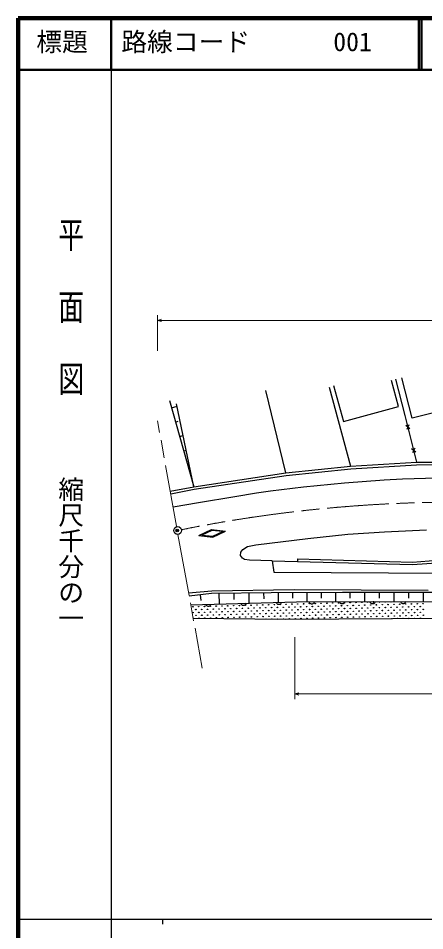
# Model space of a CAD drawing. Units: millimetres, scale not verified. Extents: x 40000 to 680000, y 20000 to 380000.
# Drawn here: x 40000 to 118895, y 202750 to 380000 of the extents above; entities that cross this region are included whole.
import ezdxf
from ezdxf.enums import TextEntityAlignment as Align

# ---------------------------------------------------------------- set-up
doc = ezdxf.new("R2010")
doc.units = ezdxf.units.MM
doc.header["$LTSCALE"] = 1000
doc.header["$PDMODE"] = 32
doc.header["$PDSIZE"] = 500
doc.linetypes.add('CHAIN', pattern=[18.5, 12, -1.5, 3.5, -1.5])
for name, color, linetype, lineweight in [('M-BGD', 7, 'Continuous', 25), ('M-BMK', 2, 'CHAIN', 13), ('M-BMK-SRVR', 3, 'Continuous', 25), ('M-STR-HTXT', 7, 'Continuous', 13), ('M-TTL', 2, 'Continuous', 140), ('M-TTL-BAND', 7, 'Continuous', 25), ('M-TTL-LINE', 7, 'Continuous', 50), ('M-TTL-TXT', 7, 'Continuous', 13)]:
    doc.layers.add(name, color=color, linetype=linetype, lineweight=lineweight)
doc.layers.add('M-OTRS', color=6, linetype='Continuous')
doc.styles.add('@ＭＳ ゴシック', font='')
doc.styles.add('ＭＳ ゴシック', font='')
doc.styles.get('@ＭＳ ゴシック').set_extended_font_data('@MS Gothic')
doc.styles.get('ＭＳ ゴシック').set_extended_font_data('MS Gothic')

# ---------------------------------------------------------------- blocks, each defined once
blk = doc.blocks.new('BUHIN1')
at = {"color": 6, "linetype": 'Continuous', "lineweight": 25}
for radius in [50, 43.8, 37.5, 31.2, 25, 18.8, 12.5, 6.2]:
    blk.add_circle((0, 0), radius, dxfattribs=at)

msp = doc.modelspace()

# ---------------------------------------------------------------- linework, layer by layer
at = {"layer": 'M-BGD'}
for p, q in [((101198, 308652), (103110, 301642)), ((113812, 304561), (112426, 309640)), ((113215, 309913), (115055, 302846)), ((116458, 302314), (114455, 310158)), ((91922, 291704), (88067, 307686)), ((100313, 308316), (104483, 292971)), ((69336, 305750), (74072, 289004)), ((74072, 289004), (70740, 305121)), ((69731, 304355), (70834, 304667)), ((103110, 301642), (113812, 304561)), ((122411, 303834), (116458, 302314)), ((70520, 301564), (71062, 301717)), ((115055, 302846), (117304, 293742)), ((116026, 300259), (115209, 300881)), ((115834, 301036), (115400, 300105)), ((71309, 298773), (72011, 298971)), ((72099, 295982), (72399, 296067)), ((117150, 295707), (116333, 296329)), ((116958, 296484), (116525, 295553)), ((72888, 293191), (73189, 293276)), ((91922, 291704), (104483, 292971)), ((91984, 291208), (104523, 292473)), ((104483, 292971), (117304, 293742)), ((104523, 292473), (117321, 293243)), ((117304, 293742), (130582, 293853)), ((117321, 293243), (130586, 293353)), ((74072, 289004), (91922, 291704)), ((74156, 288511), (91984, 291208)), ((114582, 290547), (121303, 290712)), ((69501, 288133), (74072, 289004)), ((73677, 290400), (73737, 290417)), ((88963, 288178), (95354, 289004)), ((95354, 289004), (103343, 289776)), ((103343, 289776), (111001, 290327)), ((111001, 290327), (114582, 290547)), ((69594, 287642), (74156, 288511)), ((82021, 287076), (86264, 287792)), ((86264, 287792), (88963, 288178)), ((70045, 285119), (74969, 285919)), ((74969, 285919), (82021, 287076)), ((75067, 279525), (77523, 280678)), ((77549, 280524), (75613, 279616)), ((77523, 280678), (80254, 280396)), ((79701, 280303), (77549, 280524)), ((77741, 279382), (79701, 280303)), ((77766, 279229), (80254, 280396)), ((103960, 279753), (111107, 280241)), ((111107, 280241), (119262, 280620)), ((75067, 279525), (77766, 279229)), ((75613, 279616), (77741, 279382)), ((86090, 277702), (96218, 278941)), ((96218, 278941), (103960, 279753)), ((116528, 274361), (170051, 278347)), ((83185, 276260), (83562, 276815)), ((83562, 276815), (84493, 277369)), ((84493, 277369), (86090, 277702)), ((116540, 273861), (170047, 277846)), ((83162, 275617), (83185, 276260)), ((83539, 275129), (83162, 275617)), ((83894, 274863), (83539, 275129)), ((84914, 274708), (83894, 274863)), ((94227, 274993), (94218, 274493)), ((94227, 274993), (116528, 274361)), ((89305, 274619), (84914, 274708)), ((89305, 274619), (94213, 274493)), ((89305, 274619), (89623, 272386)), ((94213, 274493), (116540, 273861)), ((89623, 272386), (130434, 272171)), ((73056, 268386), (77597, 268788)), ((77498, 268235), (73175, 267729)), ((75336, 267982), (75467, 266871)), ((89066, 268393), (77498, 268235)), ((77597, 268788), (93548, 269025)), ((78944, 268255), (78971, 266220)), ((81836, 268295), (81852, 267096)), ((84728, 268334), (84755, 266373)), ((87620, 268374), (87636, 267219)), ((102959, 268472), (89066, 268393)), ((90456, 268401), (90466, 266523)), ((93234, 268417), (93240, 267325)), ((93548, 269025), (119584, 268907)), ((96013, 268433), (96023, 266622)), ((98791, 268449), (98798, 267357)), ((101570, 268464), (101580, 266638)), ((122854, 268433), (102959, 268472)), ((104380, 268469), (104378, 267375)), ((107222, 268464), (107219, 266654)), ((110064, 268458), (110062, 267380)), ((112906, 268453), (112903, 266670)), ((115749, 268447), (115746, 267385)), ((118591, 268441), (118587, 266686)), ((73476, 266076), (94002, 266616)), ((76438, 266039), (76397, 266153)), ((76500, 265943), (76438, 266039)), ((76601, 265835), (76500, 265943)), ((77303, 265964), (77210, 265851)), ((77360, 266063), (77303, 265964)), ((77397, 266179), (77360, 266063)), ((83280, 266219), (83239, 266333)), ((83342, 266123), (83280, 266219)), ((83443, 266016), (83342, 266123)), ((83554, 265959), (83443, 266016)), ((83673, 265927), (83554, 265959)), ((83828, 265931), (83673, 265927)), ((83944, 265969), (83828, 265931)), ((84052, 266032), (83944, 265969)), ((84144, 266144), (84052, 266032)), ((84202, 266243), (84144, 266144)), ((84239, 266359), (84202, 266243)), ((90122, 266399), (90081, 266513)), ((90184, 266303), (90122, 266399)), ((90285, 266196), (90184, 266303)), ((90396, 266139), (90285, 266196)), ((90515, 266107), (90396, 266139)), ((90669, 266111), (90515, 266107)), ((90786, 266149), (90669, 266111)), ((90894, 266212), (90786, 266149)), ((90986, 266324), (90894, 266212)), ((91044, 266423), (90986, 266324)), ((91081, 266540), (91044, 266423)), ((94002, 266616), (206410, 266932)), ((96498, 266509), (96460, 266623)), ((96558, 266411), (96498, 266509)), ((96656, 266301), (96558, 266411)), ((96766, 266242), (96656, 266301)), ((96884, 266207), (96766, 266242)), ((97039, 266208), (96884, 266207)), ((97156, 266243), (97039, 266208)), ((97266, 266303), (97156, 266243)), ((97361, 266413), (97266, 266303)), ((97420, 266511), (97361, 266413)), ((97460, 266626), (97420, 266511)), ((102414, 266525), (102376, 266640)), ((102474, 266428), (102414, 266525)), ((102572, 266318), (102474, 266428)), ((102682, 266258), (102572, 266318)), ((102800, 266224), (102682, 266258)), ((102955, 266224), (102800, 266224)), ((103072, 266259), (102955, 266224)), ((103182, 266320), (103072, 266259)), ((103277, 266430), (103182, 266320)), ((103337, 266528), (103277, 266430)), ((103376, 266643), (103337, 266528)), ((108330, 266542), (108293, 266657)), ((108391, 266444), (108330, 266542)), ((108488, 266335), (108391, 266444)), ((108599, 266275), (108488, 266335)), ((108716, 266240), (108599, 266275)), ((108871, 266241), (108716, 266240)), ((108989, 266276), (108871, 266241)), ((109098, 266336), (108989, 266276)), ((109193, 266447), (109098, 266336)), ((109253, 266544), (109193, 266447)), ((109293, 266659), (109253, 266544)), ((114247, 266558), (114209, 266673)), ((114307, 266461), (114247, 266558)), ((114405, 266351), (114307, 266461)), ((114515, 266292), (114405, 266351)), ((114632, 266257), (114515, 266292)), ((114787, 266257), (114632, 266257)), ((114905, 266293), (114787, 266257)), ((115015, 266353), (114905, 266293)), ((115109, 266463), (115015, 266353)), ((115169, 266561), (115109, 266463)), ((115209, 266676), (115169, 266561)), ((76712, 265778), (76601, 265835)), ((76831, 265746), (76712, 265778)), ((76986, 265750), (76831, 265746)), ((77102, 265788), (76986, 265750)), ((77210, 265851), (77102, 265788)), ((91884, 263221), (73964, 263394)), ((130399, 263458), (91884, 263221))]:
    msp.add_line(p, q, dxfattribs=at)
for centre in [(79541, 265835), (80672, 265865), (81803, 265895), (82934, 265925), (84065, 265954), (85196, 265984), (86327, 266014), (87458, 266044), (88589, 266074), (89720, 266104), (90851, 266133), (91982, 266163), (93113, 266193), (94244, 266223), (95375, 266253), (96506, 266282), (97637, 266312), (98768, 266342), (99899, 266372), (101030, 266402), (101610, 265851), (102161, 266431), (102741, 265881), (103292, 266461), (103872, 265911), (104423, 266491), (105003, 265940), (105554, 266521), (106134, 265970), (106685, 266551), (107265, 266000), (107816, 266580), (108396, 266030), (109527, 266060), (110658, 266089), (111789, 266119), (112920, 266149), (114051, 266179), (115182, 266209), (116313, 266238), (117444, 266268), (118575, 266298), (73887, 265686), (73916, 264555), (74467, 265136), (75017, 265716), (75047, 264585), (75598, 265165), (76148, 265746), (76178, 264615), (76729, 265195), (76759, 264064), (77279, 265776), (77309, 264645), (77860, 265225), (77890, 264094), (78410, 265805), (78440, 264674), (78991, 265255), (79021, 264124), (79571, 264704), (80122, 265285), (80152, 264154), (80702, 264734), (81253, 265315), (81283, 264184), (81833, 264764), (82384, 265344), (82414, 264213), (82964, 264794), (83515, 265374), (83545, 264243), (84095, 264824), (84646, 265404), (84675, 264273), (85226, 264853), (85777, 265434), (85806, 264303), (86357, 264883), (86908, 265464), (86937, 264333), (87488, 264913), (88039, 265493), (88068, 264362), (88619, 264943), (89170, 265523), (89199, 264392), (89750, 264973), (90301, 265553), (90330, 264422), (90881, 265002), (91432, 265583), (91461, 264452), (92012, 265032), (92563, 265613), (92592, 264482), (93143, 265062), (93694, 265642), (93723, 264511), (94274, 265092), (94825, 265672), (94854, 264541), (95405, 265122), (95955, 265702), (95985, 264571), (96536, 265151), (97086, 265732), (97116, 264601), (97667, 265181), (98217, 265762), (98247, 264631), (98798, 265211), (98828, 264080), (99348, 265791), (99378, 264660), (99929, 265241), (99959, 264110), (100479, 265821), (100509, 264690), (101060, 265271), (101090, 264140), (101640, 264720), (102191, 265300), (102221, 264169), (102771, 264750), (103322, 265330), (103352, 264199), (103902, 264780), (104453, 265360), (104483, 264229), (105033, 264809), (105584, 265390), (105614, 264259), (106164, 264839), (106715, 265420), (106744, 264289), (107295, 264869), (107846, 265449), (107875, 264318), (108426, 264899), (108977, 265479), (109006, 264348), (109557, 264929), (110108, 265509), (110137, 264378), (110688, 264958), (111239, 265539), (111268, 264408), (111819, 264988), (112370, 265569), (112399, 264438), (112950, 265018), (113501, 265598), (113530, 264467), (114081, 265048), (114632, 265628), (114661, 264497), (115212, 265078), (115763, 265658), (115792, 264527), (116343, 265107), (116894, 265688), (116923, 264557), (117474, 265137), (118024, 265718), (118054, 264587), (118605, 265167), (74497, 264005), (75077, 263454), (75628, 264034), (76208, 263484), (77339, 263514), (78470, 263544), (79601, 263573), (80732, 263603), (81863, 263633), (82994, 263663), (84125, 263693), (85256, 263722), (86387, 263752), (87518, 263782), (88649, 263812), (89780, 263842), (90360, 263291), (90911, 263871), (91491, 263321), (92042, 263901), (92622, 263351), (93173, 263931), (93753, 263380), (94304, 263961), (94884, 263410), (95435, 263991), (96015, 263440), (96566, 264020), (97146, 263470), (97697, 264050), (98277, 263500), (99408, 263529), (100539, 263559), (101670, 263589), (102801, 263619), (103932, 263649), (105063, 263678), (106194, 263708), (107325, 263738), (108456, 263768), (109587, 263798), (110718, 263827), (111849, 263857), (112980, 263887), (114111, 263917), (115242, 263947), (116373, 263976), (116953, 263426), (117504, 264006), (118084, 263456), (118635, 264036)]:
    msp.add_circle(centre, 49.8, dxfattribs=at)
for centre, start, end in [((108947, 266610), 104.12329, 76.19867), ((110078, 266640), 154.36038, 25.96162), ((111209, 266670), 185.89862, 354.42339), ((112340, 266700), 219.59482, 320.72717), ((73946, 263424), 322.29645, 86.60565), ((88098, 263231), 31.0726, 147.81982), ((89229, 263261), 342.32376, 196.56865), ((112429, 263307), 54.92157, 125.78323), ((113560, 263336), 21.17963, 159.52518), ((114691, 263366), 354.39932, 186.30545), ((115822, 263396), 326.09036, 214.61444)]:
    msp.add_arc(centre, 49.8, start, end, dxfattribs=at)
at = {"layer": 'M-BMK'}
for p, q in [((70731, 281316), (67029, 301826)), ((71000, 279698), (75720, 253733))]:
    msp.add_line(p, q, dxfattribs=at)
msp.add_arc((125192, 16005), 270000, 88.89279, 101.43381, dxfattribs=at)
at = {"layer": 'M-BMK-SRVR'}
for centre, radius in [((70933, 280497), 746), ((70866, 280486), 50)]:
    msp.add_circle(centre, radius, dxfattribs=at)
at = {"layer": 'M-OTRS'}
msp.add_point((70860, 280496), dxfattribs=at)
at = {"layer": 'M-STR-HTXT'}
for p, q in [((67029, 315409), (67029, 322304)), ((67029, 321304), (67779, 321517)), ((67779, 321088), (67029, 321304)), ((67029, 321304), (205546, 321304)), ((93694, 259768), (93694, 247749)), ((93694, 248749), (94444, 248963)), ((94444, 248534), (93694, 248749)), ((93694, 248749), (224497, 248749))]:
    msp.add_line(p, q, dxfattribs=at)
at = {"layer": 'M-TTL'}
for p, q in [((40000, 380000), (40000, 20000)), ((680000, 380000), (40000, 380000))]:
    msp.add_line(p, q, dxfattribs=at)
at = {"layer": 'M-TTL-BAND'}
for p, q in [((58000, 370000), (58000, 20000)), ((40000, 205000), (579000, 205000)), ((68000, 205000), (68000, 204000))]:
    msp.add_line(p, q, dxfattribs=at)
at = {"layer": 'M-TTL-LINE'}
for p, q in [((58000, 380000), (58000, 370000)), ((117750, 380000), (117750, 370000)), ((118250, 380000), (118250, 370000)), ((40000, 370000), (680000, 370000))]:
    msp.add_line(p, q, dxfattribs=at)

# ---------------------------------------------------------------- block references
at = {"layer": 'M-OTRS', "rotation": 72.43013}
msp.add_blockref('BUHIN1', (70866, 280486), dxfattribs=at)

# ---------------------------------------------------------------- texts
at = {"layer": 'M-TTL-BAND', "style": '@ＭＳ ゴシック', "width": 1.4}
msp.add_text('平  面  図', height=3666, rotation=270, dxfattribs=at).set_placement((47277, 341475), align=Align.BOTTOM_LEFT)
at = {"layer": 'M-TTL-BAND', "style": '@ＭＳ ゴシック'}
msp.add_text('縮尺千分の一', height=3666, rotation=270, dxfattribs=at).set_placement((47277, 291030), align=Align.BOTTOM_LEFT)
at = {"layer": 'M-TTL-TXT', "style": 'ＭＳ ゴシック'}
for s, p in [('標題', (43500, 372500)), ('路線コード', (60000, 372500)), ('001', (101142, 372500))]:
    msp.add_text(s, height=3666, dxfattribs=at).set_placement(p, align=Align.BOTTOM_LEFT)

doc.saveas('drawing.dxf')
